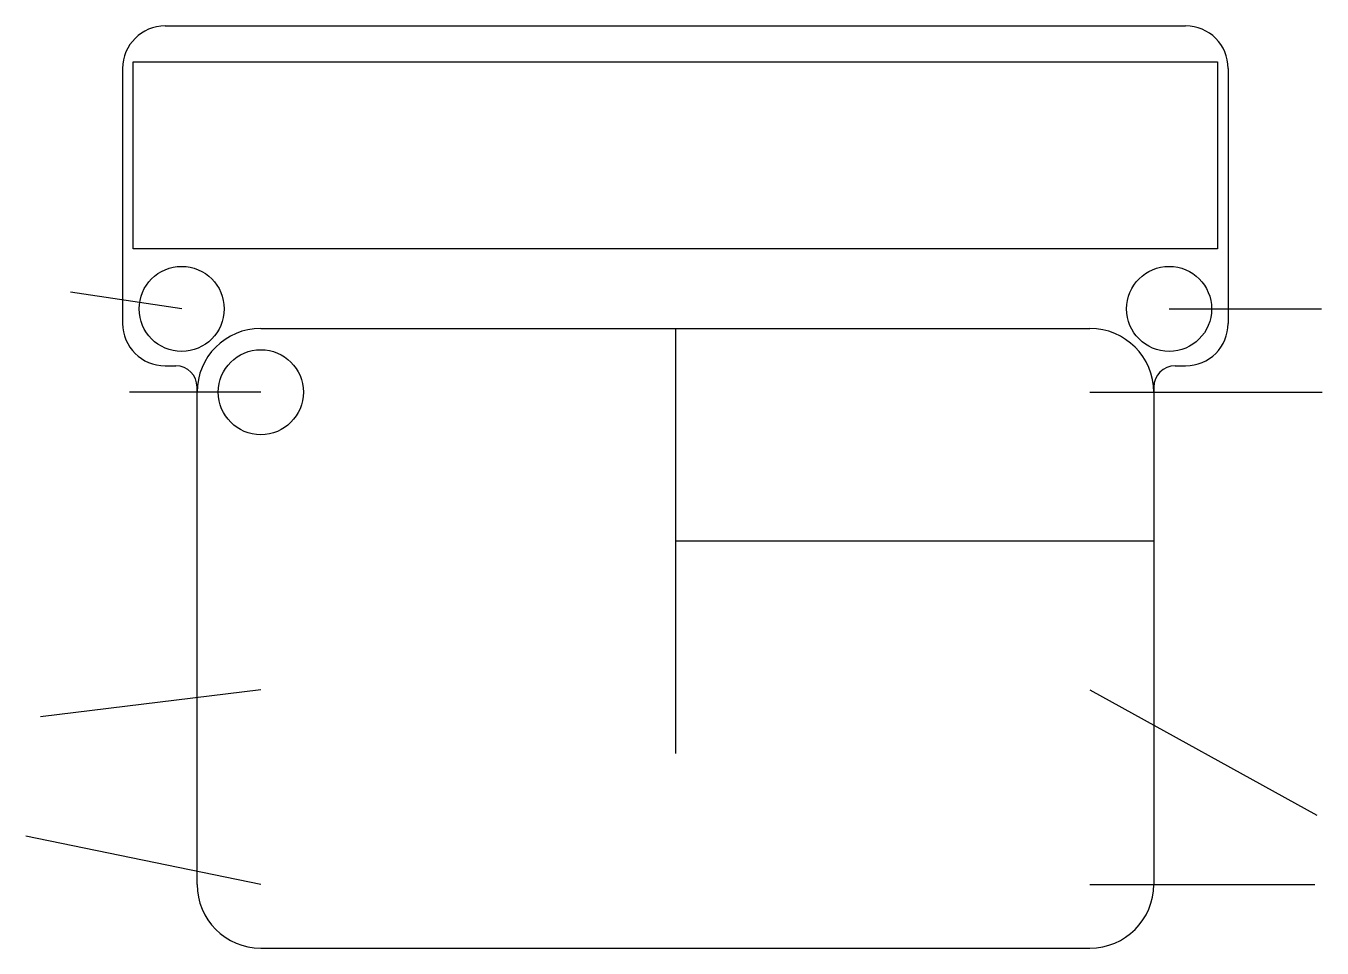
# Model space of a CAD drawing. Header units: millimetres. Extents: x -8 to 52.9, y -9.2 to 34.2.
import ezdxf

# ---------------------------------------------------------------- set-up
doc = ezdxf.new("R2010")
doc.units = ezdxf.units.MM

msp = doc.modelspace()

# ---------------------------------------------------------------- linework, layer by layer
at = {"color": 7, "linetype": 'Continuous'}
for p, q in [((-1.5, 34.237), (46.5, 34.237)), ((-3, 32.543), (48, 32.543)), ((-3, 23.743), (-3, 32.543)), ((48, 32.543), (48, 23.743)), ((-3.5, 32.237), (-3.5, 20.24)), ((48.5, 32.237), (48.5, 20.24)), ((48, 23.743), (-3, 23.743)), ((-0.723, 20.92), (-5.956, 21.7)), ((45.723, 20.92), (52.889, 20.92)), ((3, 20), (42, 20)), ((22.5, 20), (22.5, 0)), ((-1.5, 18.24), (-1, 18.24)), ((46, 18.24), (46.5, 18.24)), ((0, 17), (0, 17.24)), ((45, 17.24), (45, 17)), ((3, 17), (-3.182, 17)), ((0, -6.159), (0, 17)), ((42, 17), (52.916, 17)), ((45, 17), (45, -6.159)), ((22.5, 10), (45, 10)), ((3, 3), (-7.362, 1.719)), ((42, 3), (52.673, -2.896)), ((3, -9.159), (42, -9.159))]:
    msp.add_line(p, q, dxfattribs=at)
for p, q in [((3, -6.159), (-8.049, -3.896)), ((42, -6.159), (52.574, -6.159))]:
    msp.add_line(p, q)
for centre in [(-0.723, 20.92), (45.723, 20.92), (3, 17)]:
    msp.add_circle(centre, 2, dxfattribs=at)
for centre, radius, start, end in [((-1.5, 32.237), 2, 90, 180), ((46.5, 32.237), 2, 0, 90), ((-1.5, 20.24), 2, 180, 270), ((46.5, 20.24), 2, 270, 0), ((3, 17), 3, 90, 180), ((42, 17), 3, 0, 90), ((-1, 17.24), 1, 0, 90), ((46, 17.24), 1, 90, 180), ((3, -6.159), 3, 180, 270), ((42, -6.159), 3, 270, 0)]:
    msp.add_arc(centre, radius, start, end, dxfattribs=at)

doc.saveas('drawing.dxf')
